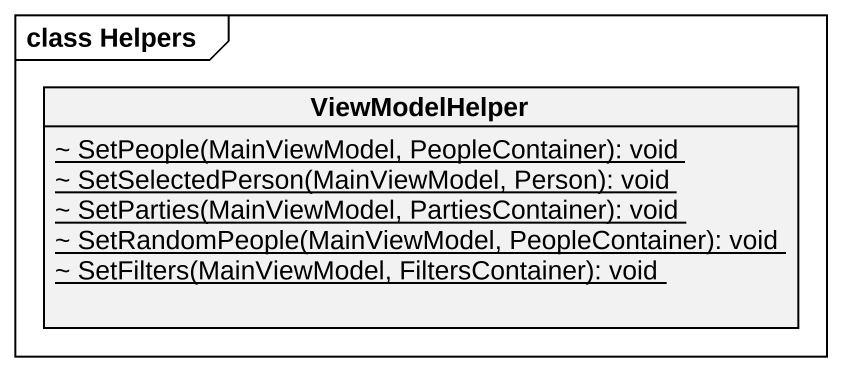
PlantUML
@startuml
mainframe class Helpers
hide circle
hide empty members
skinparam classAttributeIconSize 0
class ViewModelHelper {
  {static} ~ SetPeople(MainViewModel, PeopleContainer): void
  {static} ~ SetSelectedPerson(MainViewModel, Person): void
  {static} ~ SetParties(MainViewModel, PartiesContainer): void
  {static} ~ SetRandomPeople(MainViewModel, PeopleContainer): void
  {static} ~ SetFilters(MainViewModel, FiltersContainer): void
}
@enduml
